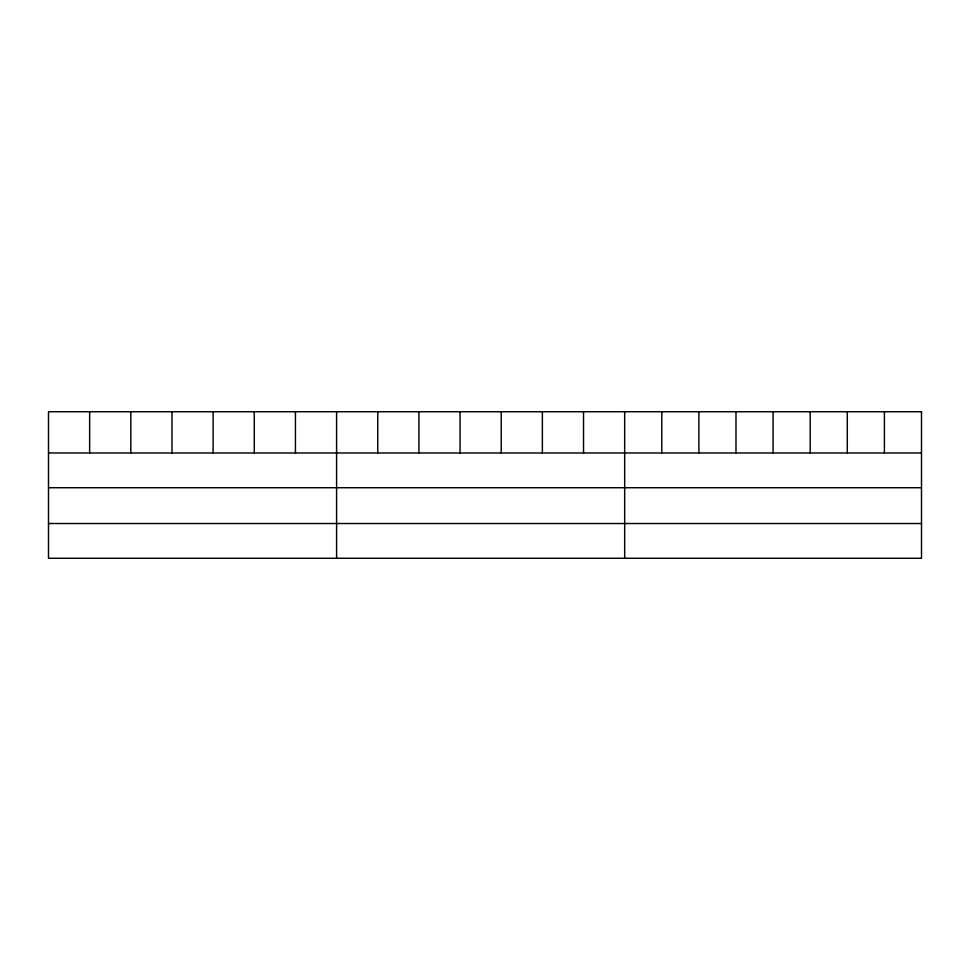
<?xml version="1.0" encoding="UTF-8"?>
<svg xmlns="http://www.w3.org/2000/svg" width="970" height="970" viewBox="0 0 970 970"><rect width="100%" height="100%" fill="white"/><g stroke="black" fill="none" stroke-linecap="round" stroke-linejoin="round"><path stroke-width="1.45" d="M48.5 452.978L921.5 452.978M48.5 487.728L921.5 487.728M48.5 523.521L921.5 523.521M884.397 411.741L884.397 452.978M847.295 411.741L847.295 452.978M810.192 411.741L810.192 452.978M773.09 411.741L773.09 452.978M735.987 411.741L735.987 452.978M698.885 411.741L698.885 452.978M661.782 411.741L661.782 452.978M624.68 411.741L624.68 558.259M583.528 411.741L583.528 452.978M542.363 411.741L542.363 452.978M501.211 411.741L501.211 452.978M460.059 411.741L460.059 452.978M418.907 411.741L418.907 452.978M377.742 411.741L377.742 452.978M336.59 411.741L336.59 558.259M295.438 411.741L295.438 452.978M254.273 411.741L254.273 452.978M213.121 411.741L213.121 452.978M171.969 411.741L171.969 452.978M130.817 411.741L130.817 452.978M89.652 411.741L89.652 452.978M921.5 411.741L48.5 411.741L48.5 558.259L921.5 558.259L921.5 411.741"/></g></svg>
